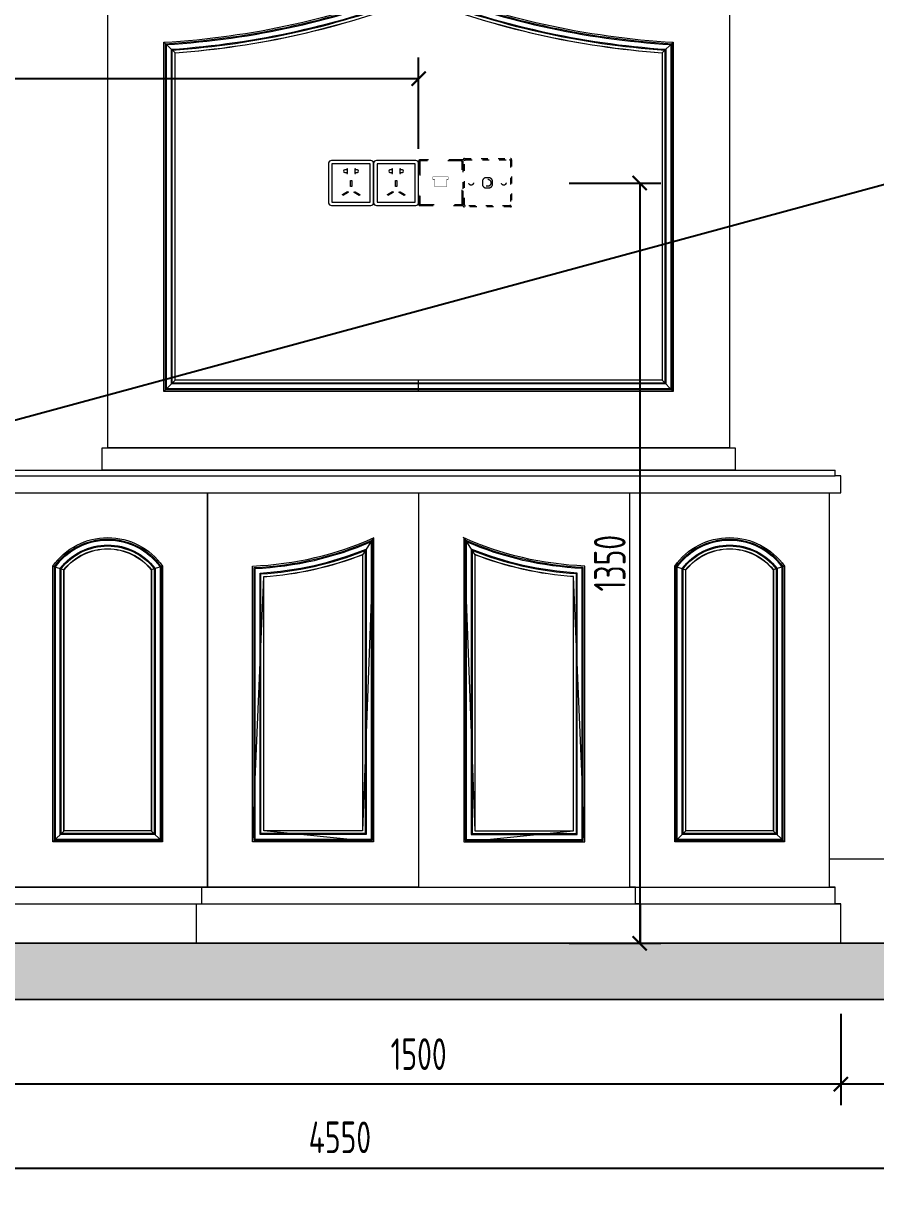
# Model space of a CAD drawing. Header units: millimetres. Extents: x 3162 to 221128, y -144913 to 11496.
# Drawn here: x 209647 to 211162, y -18140 to -16069 of the extents above; entities that cross this region are included whole.
import ezdxf

# ---------------------------------------------------------------- set-up
doc = ezdxf.new("R2010")
doc.units = ezdxf.units.MM
doc.header["$LTSCALE"] = 10
doc.linetypes.add('ACAD_ISO03W100', pattern=[30, 12, -18])
doc.layers.get('Defpoints').update_dxf_attribs({"color": 250})
for name, color, linetype, lineweight in [('Contour【轮廓线】', 94, 'Continuous', 0), ('FC-Hatch【平面填充】', 250, 'Continuous', 0), ('FC-Refe【标注引线】', 2, 'Continuous', 0), ('FF-Fixed【固定家具】', 30, 'Continuous', 0), ('FF-Socket【电气】', 124, 'Continuous', 0), ('FF-【活动成品家具】', 51, 'Continuous', 0), ('Fine【细线】', 250, 'Continuous', 0), ('Finish【完成面】', 2, 'Continuous', 0), ('RC-dimensions', 44, 'Continuous', 0), ('RC-Modelling【天花造型】', 30, 'Continuous', 0), ('Wall【立面墙】', 252, 'Continuous', 0)]:
    doc.layers.add(name, color=color, linetype=linetype, lineweight=lineweight)
doc.styles.add('尺寸标注', font='ARCHS.SHX', dxfattribs={"width": 0.8})
doc.dimstyles.new('海龙1：25', dxfattribs={"dimscale": 25, "dimtxt": 2.25, "dimasz": 1, "dimexe": 1.5, "dimexo": 1, "dimgap": 1, "dimtad": 1, "dimdec": 0, "dimrnd": 5, "dimdsep": 46, "dimtxsty": '尺寸标注', "dimblk": 'ARCHTICK', "dimblk1": 'ARCHTICK', "dimblk2": 'ARCHTICK', "dimcen": 1, "dimclrd": 44, "dimclre": 44, "dimclrt": 2, "dimadec": 0, "dimazin": 0, "dimtfac": 1, "dimtdec": 0, "dimtix": 1, "dimtmove": 2, "dimatfit": 3, "dimldrblk": 'hl_arrow2', "dimfxl": 5, "dimfxlon": 1, "dimarcsym": 0})

# ---------------------------------------------------------------- blocks, each defined once
blk = doc.blocks.new('_ArchTick')
at = {"color": 2, "linetype": 'ByBlock', "const_width": 0.15}
blk.add_lwpolyline([(-0.5, -0.5), (0.5, 0.5)], dxfattribs=at)
blk = doc.blocks.new('*D234')
at = {"layer": 'Defpoints', "color": 0, "transparency": 16777216}
for p in [(211099.6, -17802.3), (212484.6, -17802.3), (211099.6, -17952.3)]:
    blk.add_point(p, dxfattribs=at)
at = {"layer": 'RC-dimensions', "color": 44, "lineweight": -2, "transparency": 16777216}
for p, q in [((211099.6, -17827.3), (211099.6, -17989.8)), ((212484.6, -17827.3), (212484.6, -17989.8)), ((212484.6, -17952.3), (211099.6, -17952.3))]:
    blk.add_line(p, q, dxfattribs=at)
at = {"layer": 'RC-dimensions', "color": 44, "lineweight": -2, "transparency": 16777216, "xscale": 25, "yscale": 25, "zscale": 25, "rotation": 180}
blk.add_blockref('_ArchTick', (211099.6, -17952.3), dxfattribs=at)
at = {"layer": 'RC-dimensions', "color": 44, "lineweight": -2, "transparency": 16777216, "xscale": 25, "yscale": 25, "zscale": 25}
blk.add_blockref('_ArchTick', (212484.6, -17952.3), dxfattribs=at)
at = {"layer": 'RC-dimensions', "color": 2, "transparency": 16777216, "insert": (211792.1, -17899.1), "char_height": 56.25, "attachment_point": 5, "style": '尺寸标注'}
blk.add_mtext('1385', dxfattribs=at)
blk = doc.blocks.new('hl_arrow2')
at = {"color": 2}
blk.add_line((-0.221, 0), (-1, 0), dxfattribs=at)
blk.add_lwpolyline([(-0.221, 0), (-0.861, -0.689), (-0.654, -0.862), (0, 0), (-0.654, 0.862), (-0.861, 0.689)], close=True, dxfattribs=at)
for points in [[(-0.861, 0.689), (-0.654, 0.862), (-0.221, 0), (0, 0)], [(-0.861, -0.689), (-0.654, -0.862), (-0.221, 0), (0, 0)]]:
    blk.add_solid(points, dxfattribs=at)
blk = doc.blocks.new('*D235')
at = {"layer": 'Defpoints', "color": 0, "transparency": 16777216}
for p in [(207934.6, -17802.3), (212484.6, -17802.3), (207934.6, -18102.3)]:
    blk.add_point(p, dxfattribs=at)
at = {"layer": 'RC-dimensions', "color": 44, "lineweight": -2, "transparency": 16777216}
for p, q in [((207934.6, -17977.3), (207934.6, -18139.8)), ((212484.6, -17977.3), (212484.6, -18139.8)), ((212484.6, -18102.3), (207934.6, -18102.3))]:
    blk.add_line(p, q, dxfattribs=at)
at = {"layer": 'RC-dimensions', "color": 44, "lineweight": -2, "transparency": 16777216, "xscale": 25, "yscale": 25, "zscale": 25, "rotation": 180}
blk.add_blockref('_ArchTick', (207934.6, -18102.3), dxfattribs=at)
at = {"layer": 'RC-dimensions', "color": 44, "lineweight": -2, "transparency": 16777216, "xscale": 25, "yscale": 25, "zscale": 25}
blk.add_blockref('_ArchTick', (212484.6, -18102.3), dxfattribs=at)
at = {"layer": 'RC-dimensions', "color": 2, "transparency": 16777216, "insert": (210209.6, -18046.8), "char_height": 56.25, "attachment_point": 5, "style": '尺寸标注'}
blk.add_mtext('4550', dxfattribs=at)
blk = doc.blocks.new('*D402')
at = {"layer": 'Defpoints', "color": 0, "transparency": 16777216}
for p in [(209599.6, -17802.3), (211099.6, -17802.3), (209599.6, -17952.3)]:
    blk.add_point(p, dxfattribs=at)
at = {"layer": 'RC-dimensions', "color": 44, "lineweight": -2, "transparency": 16777216}
for p, q in [((209599.6, -17827.3), (209599.6, -17989.8)), ((211099.6, -17827.3), (211099.6, -17989.8)), ((211099.6, -17952.3), (209599.6, -17952.3))]:
    blk.add_line(p, q, dxfattribs=at)
at = {"layer": 'RC-dimensions', "color": 44, "lineweight": -2, "transparency": 16777216, "xscale": 25, "yscale": 25, "zscale": 25, "rotation": 180}
blk.add_blockref('_ArchTick', (209599.6, -17952.3), dxfattribs=at)
at = {"layer": 'RC-dimensions', "color": 44, "lineweight": -2, "transparency": 16777216, "xscale": 25, "yscale": 25, "zscale": 25}
blk.add_blockref('_ArchTick', (211099.6, -17952.3), dxfattribs=at)
at = {"layer": 'RC-dimensions', "color": 2, "transparency": 16777216, "insert": (210349.6, -17899.1), "char_height": 56.25, "attachment_point": 5, "style": '尺寸标注'}
blk.add_mtext('1500', dxfattribs=at)
blk = doc.blocks.new('海龙_05146770')
at = {"layer": 'FF-【活动成品家具】'}
for p, q in [((-740, 420), (740, 420)), ((-750, 380), (750, 380)), ((-740, -320), (740, -320)), ((-750, -350), (750, -350)), ((-750, -420), (750, -420))]:
    blk.add_line(p, q, dxfattribs=at)
at = {"layer": 'FF-【活动成品家具】', "color": 8}
for p, q in [((-740, 410), (740, 410)), ((-80, 300), (-100, 270)), ((-80, 300), (-100, -220)), ((80, 300), (100, 270)), ((80, 300), (100, -220)), ((-650, 250), (-630, 243.3)), ((-455, 250), (-475, 243.3)), ((455, 250), (475, 243.3)), ((650, 250), (630, 243.3)), ((-295, -240), (-275, 231)), ((295, -240), (275, 231)), ((-650, -240), (-630, -220)), ((-455, -240), (-475, -220)), ((-80, -240), (-275, -220)), ((80, -240), (275, -220)), ((455, -240), (475, -220)), ((650, -240), (630, -220))]:
    blk.add_line(p, q, dxfattribs=at)
at = {"layer": 'FF-【活动成品家具】'}
for points in [[(-750, 380), (-750, 410), (-740, 410), (-740, 420)], [(750, 380), (750, 410), (740, 410), (740, 420)], [(-750, -420), (-750, -350), (-740, -350), (-740, -320), (-730, -320), (-730, 380)], [(-395, -420), (-395, -350), (-385, -350), (-385, -320), (-375, -320), (-375, 380)], [(395, -420), (395, -350), (385, -350), (385, -320), (375, -320), (375, 380)], [(750, -420), (750, -350), (740, -350), (740, -320), (730, -320), (730, 380)]]:
    blk.add_lwpolyline(points, dxfattribs=at)
for points in [[(-730, 380), (-375, 380), (-375, -320), (-730, -320)], [(-730, 380), (-375, 380), (-375, -320), (-730, -320)], [(-375, 380), (0, 380), (0, -320), (-375, -320)]]:
    blk.add_lwpolyline(points, close=True, dxfattribs=at)
for points in [[(-455, 250), (-455, -240), (-650, -240), (-650, 250, -0.51712)], [(650, 250), (650, -240), (455, -240), (455, 250, -0.51712)]]:
    blk.add_lwpolyline(points, format="xyb", close=True, dxfattribs=at)
at = {"layer": 'FF-【活动成品家具】', "color": 8}
for points in [[(-457.7, 249.1), (-457.7, -237.3), (-647.3, -237.3), (-647.3, 249.1, -0.512547)], [(-459.5, 248.6), (-459.5, -235.5), (-645.5, -235.5), (-645.5, 248.6, -0.509313)], [(-82.7, 295.9), (-82.7, -237.3), (-292.3, -237.3), (-292.3, 247.4, 0.092778)], [(-84.5, 293.1), (-84.5, -235.5), (-290.5, -235.5), (-290.5, 245.7, 0.090816)], [(82.7, 295.9), (82.7, -237.3), (292.3, -237.3), (292.3, 247.4, -0.092778)], [(84.5, 293.1), (84.5, -235.5), (290.5, -235.5), (290.5, 245.7, -0.090816)], [(647.3, 249.1), (647.3, -237.3), (457.7, -237.3), (457.7, 249.1, -0.512547)], [(645.5, 248.6), (645.5, -235.5), (459.5, -235.5), (459.5, 248.6, -0.509313)], [(-468.2, 245.7), (-468.2, -226.8), (-636.8, -226.8), (-636.8, 245.7, -0.493022)], [(-469.8, 245.1), (-469.8, -225.2), (-635.2, -225.2), (-635.2, 245.1, -0.489692)], [(-474.7, 243.4), (-474.7, -220.3), (-630.3, -220.3), (-630.3, 243.4, -0.479414)], [(-475, 243.3), (-475, -220), (-630, -220), (-630, 243.3, -0.478825)], [(-93.2, 280.1), (-93.2, -226.8), (-281.8, -226.8), (-281.8, 237.5, 0.081761)], [(-94.8, 277.6), (-94.8, -225.2), (-280.2, -225.2), (-280.2, 235.9, 0.080064)], [(-99.7, 270.4), (-99.7, -220.3), (-275.3, -220.3), (-275.3, 231.3, 0.07512)], [(-100, 270), (-100, -220), (-275, -220), (-275, 231, 0.074849)], [(93.2, 280.1), (93.2, -226.8), (281.8, -226.8), (281.8, 237.5, -0.081761)], [(94.8, 277.6), (94.8, -225.2), (280.2, -225.2), (280.2, 235.9, -0.080064)], [(99.7, 270.4), (99.7, -220.3), (275.3, -220.3), (275.3, 231.3, -0.07512)], [(100, 270), (100, -220), (275, -220), (275, 231, -0.074849)], [(636.8, 245.7), (636.8, -226.8), (468.2, -226.8), (468.2, 245.7, -0.493022)], [(635.2, 245.1), (635.2, -225.2), (469.8, -225.2), (469.8, 245.1, -0.489692)], [(630.3, 243.4), (630.3, -220.3), (474.7, -220.3), (474.7, 243.4, -0.479414)], [(630, 243.3), (630, -220), (475, -220), (475, 243.3, -0.478825)]]:
    blk.add_lwpolyline(points, format="xyb", close=True, dxfattribs=at)
at = {"layer": 'FF-【活动成品家具】'}
for points in [[(-80, 300), (-80, 300), (-80, -240), (-295, -240), (-295, 250, 0.0961), (-79.1, 300.4)], [(80, 300), (80, 300), (80, -240), (295, -240), (295, 250, -0.0961), (79.1, 300.4)]]:
    blk.add_lwpolyline(points, format="xyb", dxfattribs=at)
blk = doc.blocks.new('海龙_05145439')
at = {"layer": 'FF-【活动成品家具】'}
blk.add_line((-552.5, 530), (552.5, 530), dxfattribs=at)
at = {"layer": 'FF-【活动成品家具】', "color": 8}
blk.add_line((-572.5, 470), (572.5, 470), dxfattribs=at)
at = {"layer": 'FF-【活动成品家具】'}
for points in [[(-592.5, 530), (-592.5, 470), (-572.5, 470), (-572.5, 430), (-552.5, 430), (-552.5, 530), (-592.5, 530)], [(592.5, 530), (592.5, 470), (572.5, 470), (572.5, 430), (552.5, 430), (552.5, 530), (592.5, 530)]]:
    blk.add_lwpolyline(points, dxfattribs=at)
for points in [[(-552.5, 430), (552.5, 430), (552.5, -490), (-552.5, -490)], [(-562.5, -490), (562.5, -490), (562.5, -530), (-562.5, -530)]]:
    blk.add_lwpolyline(points, close=True, dxfattribs=at)
for points in [[(0, 330, 0.079559), (452.5, 230), (452.5, -390), (0, -390), (-452.5, -390), (-452.5, 230, 0.079559)], [(0, 308.5, 0.075028), (432.5, 211.3), (432.5, -370), (0, -370), (-432.5, -370), (-432.5, 211.3, 0.075028)]]:
    blk.add_lwpolyline(points, format="xyb", close=True, dxfattribs=at)
at = {"layer": 'Fine【细线】'}
for p, q in [((0, 330), (0, 308.5)), ((-452.5, 230), (-432.5, 211.3)), ((452.5, 230), (432.5, 211.3)), ((-452.5, -390), (-432.5, -370)), ((0, -390), (0, -370)), ((452.5, -390), (432.5, -370))]:
    blk.add_line(p, q, dxfattribs=at)
for points in [[(0, 327.1, 0.078947), (449.8, 227.5), (449.8, -387.3), (0, -387.3), (-449.8, -387.3), (-449.8, 227.5, 0.078947)], [(0, 325.2, 0.078528), (448, 225.8), (448, -385.5), (0, -385.5), (-448, -385.5), (-448, 225.8, 0.078528)], [(0, 315.8, 0.076561), (439.3, 217.6), (439.3, -376.8), (0, -376.8), (-439.3, -376.8), (-439.3, 217.6, 0.076561)], [(0, 314.1, 0.076187), (437.7, 216.1), (437.7, -375.2), (0, -375.2), (-437.7, -375.2), (-437.7, 216.1, 0.076187)], [(0, 308.8, 0.075089), (432.8, 211.5), (432.8, -370.3), (0, -370.3), (-432.8, -370.3), (-432.8, 211.5, 0.075089)]]:
    blk.add_lwpolyline(points, format="xyb", close=True, dxfattribs=at)
blk = doc.blocks.new('*D408')
at = {"layer": 'Defpoints', "color": 0, "transparency": 16777216}
for p in [(209754.5, -16352.3), (209754.5, -17702.3), (210742.3, -17702.3)]:
    blk.add_point(p, dxfattribs=at)
at = {"layer": 'RC-dimensions', "color": 44, "lineweight": -2, "transparency": 16777216}
for p, q in [((210617.3, -16352.3), (210779.8, -16352.3)), ((210742.3, -16352.3), (210742.3, -17702.3)), ((210617.3, -17702.3), (210779.8, -17702.3))]:
    blk.add_line(p, q, dxfattribs=at)
at = {"layer": 'RC-dimensions', "color": 44, "lineweight": -2, "transparency": 16777216, "xscale": 25, "yscale": 25, "zscale": 25}
for p, rotation in [((210742.3, -16352.3), 90), ((210742.3, -17702.3), 270)]:
    blk.add_blockref('_ArchTick', p, dxfattribs=dict(at, rotation=rotation))
at = {"layer": 'RC-dimensions', "color": 2, "transparency": 16777216, "insert": (210689.2, -17027.3), "char_height": 56.25, "attachment_point": 5, "rotation": 90, "style": '尺寸标注'}
blk.add_mtext('1350', dxfattribs=at)
blk = doc.blocks.new('海龙工具_电视插座')
at = {"linetype": 'ACAD_ISO03W100', "ltscale": 0.1}
for points in [[(43, 84), (43, 2, -0.414214), (41, 0), (-41, 0, -0.414214), (-43, 2), (-43, 84, -0.414214), (-41, 86), (41, 86, -0.414214)], [(4.1, 52), (-4.1, 52, 0.181431), (-9, 47.1), (-9, 38.9, 0.181431), (-4.1, 34), (4.1, 34, 0.181431), (9, 38.9), (9, 47.1, 0.181431)]]:
    blk.add_lwpolyline(points, format="xyb", close=True, dxfattribs=at)
at = {"color": 8, "linetype": 'ACAD_ISO03W100', "ltscale": 0.1}
blk.add_lwpolyline([(39, 84, -0.414214), (41, 82), (41, 4, -0.414214), (39, 2), (-39, 2, -0.414214), (-41, 4), (-41, 82, -0.414214), (-39, 84)], format="xyb", close=True, dxfattribs=at)
for centre, radius in [((-29, 43), 4.17), ((0, 43), 6.24), ((29, 43), 4.17)]:
    blk.add_circle(centre, radius, dxfattribs=at)
blk = doc.blocks.new('海龙工具_插座_300高')
at = {"linetype": 'ACAD_ISO03W100', "ltscale": 0.2}
blk.add_lwpolyline([(-39.6, 38.3), (-39.6, -39, 0.414214), (-37.8, -40.8), (37.8, -40.8, 0.414214), (39.6, -39), (39.6, 38.3, 0.414214), (37.8, 40.1), (-37.8, 40.1, 0.414214)], format="xyb", close=True, dxfattribs=at)
at = {"color": 8, "linetype": 'ACAD_ISO03W100', "ltscale": 0.2}
blk.add_lwpolyline([(-37.8, 36.5), (-37.8, -37.2, 0.414214), (-36, -39), (36, -39, 0.414214), (37.8, -37.2), (37.8, 36.5, 0.414214), (36, 38.3), (-36, 38.3, 0.414214)], format="xyb", close=True, dxfattribs=at)
at = {"linetype": 'ACAD_ISO03W100', "ltscale": 0.2, "const_width": 0.675}
blk.add_lwpolyline([(-14.2, 10.2), (13, 10.2), (13, 5.7), (10.5, 5.7), (10.5, -7.1), (-11.7, -7.1), (-11.7, 5.7), (-14.2, 5.7)], close=True, dxfattribs=at)
blk = doc.blocks.new('海龙_05147470')
at = {"layer": 'FF-Socket【电气】'}
for points in [[(-82.6, -35.4), (-82.6, 34.6, 0.414214), (-87.6, 39.6), (-157.6, 39.6, 0.414214), (-162.6, 34.6), (-162.6, -35.4, 0.414214), (-157.6, -40.4), (-87.6, -40.4, 0.414214)], [(-130.5, 16.2), (-128.9, 16.2), (-128.9, 25), (-130.5, 25), (-130.5, 23), (-132.1, 23, 1.571411), (-132.1, 18.2), (-130.5, 18.2)], [(-114.7, 23), (-114.7, 25), (-116.3, 25), (-116.3, 16.2), (-114.7, 16.2), (-114.7, 18.2), (-113.1, 18.2, 1.571411), (-113.1, 23)], [(-2.6, -35.4), (-2.6, 34.6, 0.414214), (-7.6, 39.6), (-77.6, 39.6, 0.414214), (-82.6, 34.6), (-82.6, -35.4, 0.414214), (-77.6, -40.4), (-7.6, -40.4, 0.414214)], [(-50.5, 16.2), (-48.9, 16.2), (-48.9, 25), (-50.5, 25), (-50.5, 23), (-52.1, 23, 1.571411), (-52.1, 18.2), (-50.5, 18.2)], [(-34.7, 23), (-34.7, 25), (-36.3, 25), (-36.3, 16.2), (-34.7, 16.2), (-34.7, 18.2), (-33.1, 18.2, 1.571411), (-33.1, 23)]]:
    blk.add_lwpolyline(points, format="xyb", close=True, dxfattribs=at)
for points in [[(-88.6, -34.4), (-88.6, 33.6), (-156.6, 33.6), (-156.6, -34.4)], [(-8.6, -34.4), (-8.6, 33.6), (-76.6, 33.6), (-76.6, -34.4)], [(-123.6, -6.5), (-123.6, 4.2), (-121.6, 4.2), (-121.6, -6.5)], [(-43.6, -6.5), (-43.6, 4.2), (-41.6, 4.2), (-41.6, -6.5)], [(-127.9, -17.3), (-137.1, -22.6), (-138.1, -21), (-128.8, -15.6)], [(-116.4, -15.6), (-107.1, -21), (-108.1, -22.6), (-117.3, -17.3)], [(-47.9, -17.3), (-57.1, -22.6), (-58.1, -21), (-48.8, -15.6)], [(-36.4, -15.6), (-27.1, -21), (-28.1, -22.6), (-37.3, -17.3)]]:
    blk.add_lwpolyline(points, close=True, dxfattribs=at)
for name, p in [('海龙工具_电视插座', (119.6, -43)), ('海龙工具_插座_300高', (37, 0.4))]:
    blk.add_blockref(name, p, dxfattribs=at)
blk = doc.blocks.new('*D416')
at = {"layer": 'Defpoints', "color": 0, "transparency": 16777216}
for p in [(210349.6, -16166.8), (208214.6, -16227.2), (210349.6, -16357.4)]:
    blk.add_point(p, dxfattribs=at)
at = {"layer": 'RC-dimensions', "color": 44, "lineweight": -2, "transparency": 16777216}
for p, q in [((208214.6, -16202.2), (208214.6, -16129.3)), ((210349.6, -16291.8), (210349.6, -16129.3)), ((208214.6, -16166.8), (210349.6, -16166.8))]:
    blk.add_line(p, q, dxfattribs=at)
at = {"layer": 'RC-dimensions', "color": 44, "lineweight": -2, "transparency": 16777216, "xscale": 25, "yscale": 25, "zscale": 25, "rotation": 180}
blk.add_blockref('_ArchTick', (208214.6, -16166.8), dxfattribs=at)
at = {"layer": 'RC-dimensions', "color": 44, "lineweight": -2, "transparency": 16777216, "xscale": 25, "yscale": 25, "zscale": 25}
blk.add_blockref('_ArchTick', (210349.6, -16166.8), dxfattribs=at)
at = {"layer": 'RC-dimensions', "color": 2, "transparency": 16777216, "insert": (209282.1, -16112.5), "char_height": 56.25, "attachment_point": 5, "style": '尺寸标注'}
blk.add_mtext('2135', dxfattribs=at)

msp = doc.modelspace()

# ---------------------------------------------------------------- hatches: boundary and pattern name
at = {"layer": 'FC-Hatch【平面填充】'}
h = msp.add_hatch(dxfattribs=at)
h.set_pattern_fill('钢筋混凝土', color=256, scale=50, angle=180, style=0, pattern_type=2)
h.set_pattern_definition([(225, (110819.52, 0), (35.35534, -35.35534), []), (230, (110819.52, 0), (-71.726018, 6.275218), [7.5, -82.5]), (175, (110819.52, 0), (13.87511, -75.21923), [6, -66]), (280.4514, (110813.54, 0.52), (-57.85092, -68.94393), [6.374, -70.1142]), (226.1842, (110819.52, -20), (-106.72409, 16.55189), [11.25, -123.75]), (276.6356, (110810.63, -18.62), (-93.46626, -97.41178), [9.56105, -105.1713]), (171.1842, (110819.52, -20), (-93.46618, -97.41189), [9, -99]), (201, (110809.52, -15), (-59.690703, 40.261893), [7.5, -82.5]), (146, (110809.52, -15), (-24.33156, -72.515006), [6, -66]), (251.4514, (110804.546, -11.645), (-84.022234, -32.253037), [6.374, -70.1142]), (217.5, (110819.52, 0), (-1.2159855, -33.2893854), [0.5, -65.2, 0.5, -67, 0.5, -66.25]), (187.5, (110819.52, 0), (-26.306954, -39.441171), [0.5, -38.2, 0.5, -63.7, 0.5, -25.25]), (147.5, (110841.82, -3e-15), (-53.3822436, 2.255487), [0.5, -25, 0.5, -78, 0.5, -103.5]), (137.5, (110851.82, -4e-15), (-58.318617, -10.010498), [0.5, -32.5, 0.5, -51.8, 0.5, -73.5])])
h.paths.add_polyline_path([(207634.6, -17802.3), (207634.6, -17702.3), (212654.6, -17702.3), (212654.6, -17802.3)])

# ---------------------------------------------------------------- linework, layer by layer
at = {"layer": 'Contour【轮廓线】'}
msp.add_line((211079.6, -17552.3), (211192.1, -17552.3), dxfattribs=at)
at = {"layer": 'Finish【完成面】'}
msp.add_line((207934.6, -17702.3), (212484.6, -17702.3), dxfattribs=at)
at = {"layer": 'Wall【立面墙】'}
for points in [[(207634.6, -17702.3), (207634.6, -17702.3), (212654.6, -17702.3), (212654.6, -17702.3)], [(207634.6, -17802.3), (207634.6, -17802.3), (212654.6, -17802.3), (212654.6, -17802.3)]]:
    msp.add_lwpolyline(points, close=True, dxfattribs=at)

# ---------------------------------------------------------------- block references
at = {"layer": 'FF-Fixed【固定家具】'}
msp.add_blockref('海龙_05147470', (210352.2, -16351.8), dxfattribs=at)
at = {"layer": 'FF-【活动成品家具】'}
msp.add_blockref('海龙_05145439', (210349.6, -16332.3), dxfattribs=at)
at = {"layer": 'RC-Modelling【天花造型】'}
msp.add_blockref('海龙_05146770', (210349.6, -17282.3), dxfattribs=at)

# ---------------------------------------------------------------- dimensions: what is measured, and where the dimension line sits
at = {"layer": 'RC-dimensions'}
dim = msp.add_linear_dim(base=(210349.6, -16166.8), p1=(208214.6, -16227.2), p2=(210349.6, -16357.4), dimstyle='海龙1：25', dxfattribs=at)
dim.commit()
dim.dimension.update_dxf_attribs({"geometry": '*D416', "text_midpoint": (209282.1, -16112.5)})
dim = msp.add_linear_dim(base=(210742.3, -17702.3), p1=(209754.5, -16352.3), p2=(209754.5, -17702.3), angle=90, dimstyle='海龙1：25', dxfattribs=at)
dim.commit()
dim.dimension.update_dxf_attribs({"geometry": '*D408', "text_midpoint": (210689.2, -17027.3)})
for base, p1, p2, picture, middle in [((207934.6, -18102.3), (212484.6, -17802.3), (207934.6, -17802.3), '*D235', (210209.6, -18046.8)), ((209599.6, -17952.3), (211099.6, -17802.3), (209599.6, -17802.3), '*D402', (210349.6, -17899.1)), ((211099.6, -17952.3), (212484.6, -17802.3), (211099.6, -17802.3), '*D234', (211792.1, -17899.1))]:
    dim = msp.add_linear_dim(base=base, p1=p1, p2=p2, angle=180, dimstyle='海龙1：25', override={"dimscale": 25, "dimtxsty": '尺寸标注', "dimblk1": 'ArchTick', "dimblk2": 'ArchTick', "dimsah": 1, "dimclrt": 2}, dxfattribs=at)
    dim.commit()
    dim.dimension.update_dxf_attribs({"geometry": picture, "text_midpoint": middle})

# ---------------------------------------------------------------- leaders
at = {"layer": 'FC-Refe【标注引线】'}
msp.add_leader([(209063.6, -16927.5), (213618.8, -15692.1), (213743.8, -15692.1)], dimstyle='海龙1：25', override={"dimscale": 25, "dimldrblk": 'hl_arrow2'}, dxfattribs=at)

doc.saveas('drawing.dxf')
